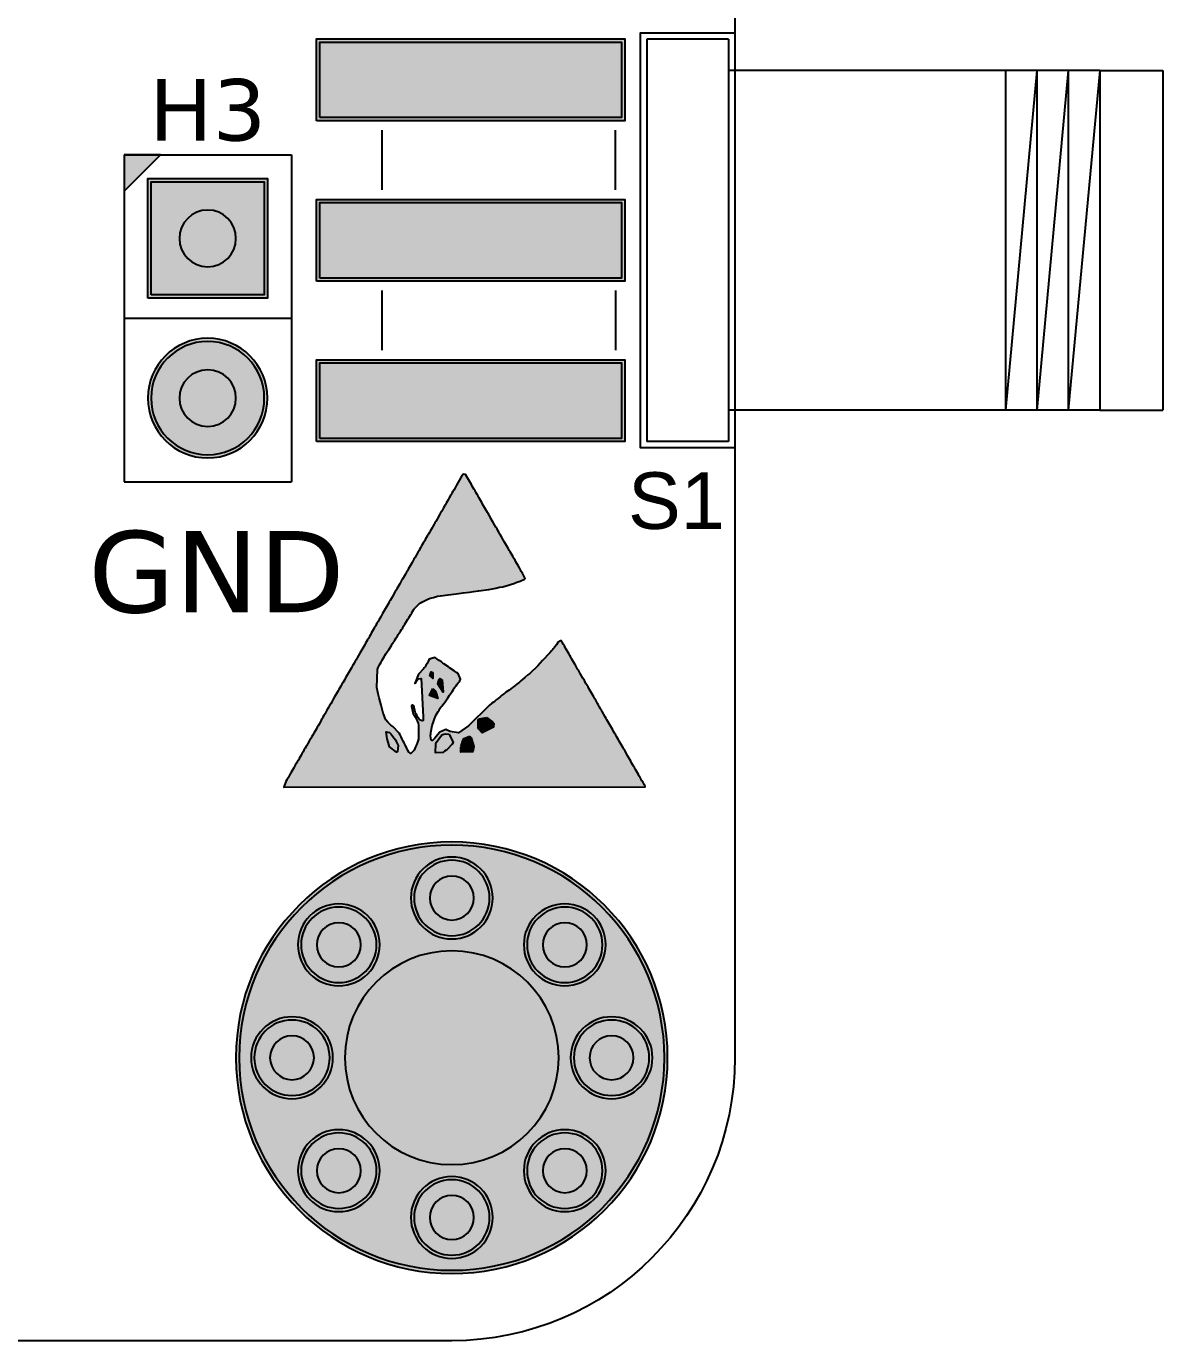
# Model space of a CAD drawing. Header units: millimetres. Extents: x -6.9 to 51.8, y 0 to 52.7.
# Drawn here: x 33.74 to 51.8, y 0 to 20.9 of the extents above; entities that cross this region are included whole.
import ezdxf
from ezdxf.enums import TextEntityAlignment as Align

# ---------------------------------------------------------------- set-up
doc = ezdxf.new("R2010")
doc.units = ezdxf.units.MM
doc.header["$MEASUREMENT"] = 0
for name, color, linetype, true_color in [('Board-Outline-Layer', 6, 'Continuous', 0xff00ff), ('Document-Layer', 7, 'Continuous', 0xffffff), ('Hole-Layer', 49, 'Continuous', 0x222222), ('Top-Layer', 1, 'Continuous', 0xff0000), ('Top-Paste-Mask-Layer', 8, 'Continuous', 0x808080), ('Top-Silkscreen-Layer', 40, 'Continuous', 0xffcc00), ('Top-Solder-Mask-Layer', 214, 'Continuous', 0x800080)]:
    doc.layers.add(name, color=color, linetype=linetype, true_color=true_color)
doc.styles.add('textstyle12', font='')
doc.styles.add('textstyle16', font='')
doc.styles.add('textstyle8', font='')
doc.styles.get('textstyle12').set_extended_font_data('Arial')
doc.styles.get('textstyle16').set_extended_font_data('Verdana')
doc.styles.get('textstyle8').set_extended_font_data('Verdana')

msp = doc.modelspace()

# ---------------------------------------------------------------- hatches: boundary and pattern name
at = {"layer": 'Hole-Layer'}
h = msp.add_hatch(color=256, dxfattribs=at)
edge = h.paths.add_edge_path()
edge = h.paths.add_edge_path()
edge.add_arc((36.62, 17.53), 0.45, 180, 0)
edge.add_arc((36.62, 17.53), 0.45, 0, 180)
h = msp.add_hatch(color=256, dxfattribs=at)
edge = h.paths.add_edge_path()
edge = h.paths.add_edge_path()
edge.add_arc((36.62, 14.99), 0.45, 180, 0)
edge.add_arc((36.62, 14.99), 0.45, 0, 180)
h = msp.add_hatch(color=256, dxfattribs=at)
edge = h.paths.add_edge_path()
edge = h.paths.add_edge_path()
edge.add_arc((40.5, 7.04), 0.35, 180, 0)
edge.add_arc((40.5, 7.04), 0.35, 0, 180)
h = msp.add_hatch(color=256, dxfattribs=at)
edge = h.paths.add_edge_path()
edge = h.paths.add_edge_path()
edge.add_arc((38.704, 6.296), 0.35, 180, 0)
edge.add_arc((38.704, 6.296), 0.35, 0, 180)
h = msp.add_hatch(color=256, dxfattribs=at)
edge = h.paths.add_edge_path()
edge = h.paths.add_edge_path()
edge.add_arc((42.296, 6.296), 0.35, 180, 0)
edge.add_arc((42.296, 6.296), 0.35, 0, 180)
h = msp.add_hatch(color=256, dxfattribs=at)
edge = h.paths.add_edge_path()
edge = h.paths.add_edge_path()
edge.add_arc((40.5, 4.5), 1.7, 180, 0)
edge.add_arc((40.5, 4.5), 1.7, 0, 180)
h = msp.add_hatch(color=256, dxfattribs=at)
edge = h.paths.add_edge_path()
edge = h.paths.add_edge_path()
edge.add_arc((37.96, 4.5), 0.35, 180, 0)
edge.add_arc((37.96, 4.5), 0.35, 0, 180)
h = msp.add_hatch(color=256, dxfattribs=at)
edge = h.paths.add_edge_path()
edge = h.paths.add_edge_path()
edge.add_arc((43.04, 4.5), 0.35, 180, 0)
edge.add_arc((43.04, 4.5), 0.35, 0, 180)
h = msp.add_hatch(color=256, dxfattribs=at)
edge = h.paths.add_edge_path()
edge = h.paths.add_edge_path()
edge.add_arc((38.704, 2.704), 0.35, 180, 0)
edge.add_arc((38.704, 2.704), 0.35, 0, 180)
h = msp.add_hatch(color=256, dxfattribs=at)
edge = h.paths.add_edge_path()
edge = h.paths.add_edge_path()
edge.add_arc((42.296, 2.704), 0.35, 180, 0)
edge.add_arc((42.296, 2.704), 0.35, 0, 180)
h = msp.add_hatch(color=256, dxfattribs=at)
edge = h.paths.add_edge_path()
edge = h.paths.add_edge_path()
edge.add_arc((40.5, 1.96), 0.35, 180, 0)
edge.add_arc((40.5, 1.96), 0.35, 0, 180)
at = {"layer": 'Top-Layer'}
h = msp.add_hatch(color=256, dxfattribs=at)
edge = h.paths.add_edge_path()
h.paths.add_polyline_path([(38.4, 19.45), (38.4, 20.65), (43.2, 20.65), (43.2, 19.45)])
h = msp.add_hatch(color=256, dxfattribs=at)
edge = h.paths.add_edge_path()
h.paths.add_polyline_path([(35.72, 16.63), (35.72, 18.43), (37.52, 18.43), (37.52, 16.63)])
h = msp.add_hatch(color=256, dxfattribs=at)
edge = h.paths.add_edge_path()
h.paths.add_polyline_path([(38.4, 16.9), (38.4, 18.1), (43.2, 18.1), (43.2, 16.9)])
h = msp.add_hatch(color=256, dxfattribs=at)
edge = h.paths.add_edge_path()
edge = h.paths.add_edge_path()
edge.add_arc((36.62, 14.99), 0.9, 180, 0)
edge.add_arc((36.62, 14.99), 0.9, 0, 180)
h = msp.add_hatch(color=256, dxfattribs=at)
edge = h.paths.add_edge_path()
h.paths.add_polyline_path([(38.4, 14.35), (38.4, 15.55), (43.2, 15.55), (43.2, 14.35)])
h = msp.add_hatch(color=256, dxfattribs=at)
edge = h.paths.add_edge_path()
edge = h.paths.add_edge_path()
edge.add_arc((40.5, 4.5), 3.38, 180, 0)
edge.add_arc((40.5, 4.5), 3.38, 0, 180)
h = msp.add_hatch(color=256, dxfattribs=at)
edge = h.paths.add_edge_path()
edge = h.paths.add_edge_path()
edge.add_arc((40.5, 7.04), 0.6, 180, 0)
edge.add_arc((40.5, 7.04), 0.6, 0, 180)
h = msp.add_hatch(color=256, dxfattribs=at)
edge = h.paths.add_edge_path()
edge = h.paths.add_edge_path()
edge.add_arc((38.704, 6.296), 0.6, 180, 0)
edge.add_arc((38.704, 6.296), 0.6, 0, 180)
h = msp.add_hatch(color=256, dxfattribs=at)
edge = h.paths.add_edge_path()
edge = h.paths.add_edge_path()
edge.add_arc((42.296, 6.296), 0.6, 180, 0)
edge.add_arc((42.296, 6.296), 0.6, 0, 180)
h = msp.add_hatch(color=256, dxfattribs=at)
edge = h.paths.add_edge_path()
edge = h.paths.add_edge_path()
edge.add_arc((37.96, 4.5), 0.6, 180, 0)
edge.add_arc((37.96, 4.5), 0.6, 0, 180)
h = msp.add_hatch(color=256, dxfattribs=at)
edge = h.paths.add_edge_path()
edge = h.paths.add_edge_path()
edge.add_arc((43.04, 4.5), 0.6, 180, 0)
edge.add_arc((43.04, 4.5), 0.6, 0, 180)
h = msp.add_hatch(color=256, dxfattribs=at)
edge = h.paths.add_edge_path()
edge = h.paths.add_edge_path()
edge.add_arc((38.704, 2.704), 0.6, 180, 0)
edge.add_arc((38.704, 2.704), 0.6, 0, 180)
h = msp.add_hatch(color=256, dxfattribs=at)
edge = h.paths.add_edge_path()
edge = h.paths.add_edge_path()
edge.add_arc((42.296, 2.704), 0.6, 180, 0)
edge.add_arc((42.296, 2.704), 0.6, 0, 180)
h = msp.add_hatch(color=256, dxfattribs=at)
edge = h.paths.add_edge_path()
edge = h.paths.add_edge_path()
edge.add_arc((40.5, 1.96), 0.6, 180, 0)
edge.add_arc((40.5, 1.96), 0.6, 0, 180)
at = {"layer": 'Top-Paste-Mask-Layer'}
h = msp.add_hatch(color=256, dxfattribs=at)
edge = h.paths.add_edge_path()
h.paths.add_polyline_path([(38.4, 19.45), (38.4, 20.65), (43.2, 20.65), (43.2, 19.45)])
h = msp.add_hatch(color=256, dxfattribs=at)
edge = h.paths.add_edge_path()
h.paths.add_polyline_path([(35.72, 16.63), (35.72, 18.43), (37.52, 18.43), (37.52, 16.63)])
h = msp.add_hatch(color=256, dxfattribs=at)
edge = h.paths.add_edge_path()
h.paths.add_polyline_path([(38.4, 16.9), (38.4, 18.1), (43.2, 18.1), (43.2, 16.9)])
h = msp.add_hatch(color=256, dxfattribs=at)
edge = h.paths.add_edge_path()
edge = h.paths.add_edge_path()
edge.add_arc((36.62, 14.99), 0.9, 180, 0)
edge.add_arc((36.62, 14.99), 0.9, 0, 180)
h = msp.add_hatch(color=256, dxfattribs=at)
edge = h.paths.add_edge_path()
h.paths.add_polyline_path([(38.4, 14.35), (38.4, 15.55), (43.2, 15.55), (43.2, 14.35)])
h = msp.add_hatch(color=256, dxfattribs=at)
edge = h.paths.add_edge_path()
edge = h.paths.add_edge_path()
edge.add_arc((40.5, 4.5), 3.38, 180, 0)
edge.add_arc((40.5, 4.5), 3.38, 0, 180)
h = msp.add_hatch(color=256, dxfattribs=at)
edge = h.paths.add_edge_path()
edge = h.paths.add_edge_path()
edge.add_arc((40.5, 7.04), 0.6, 180, 0)
edge.add_arc((40.5, 7.04), 0.6, 0, 180)
h = msp.add_hatch(color=256, dxfattribs=at)
edge = h.paths.add_edge_path()
edge = h.paths.add_edge_path()
edge.add_arc((38.704, 6.296), 0.6, 180, 0)
edge.add_arc((38.704, 6.296), 0.6, 0, 180)
h = msp.add_hatch(color=256, dxfattribs=at)
edge = h.paths.add_edge_path()
edge = h.paths.add_edge_path()
edge.add_arc((42.296, 6.296), 0.6, 180, 0)
edge.add_arc((42.296, 6.296), 0.6, 0, 180)
h = msp.add_hatch(color=256, dxfattribs=at)
edge = h.paths.add_edge_path()
edge = h.paths.add_edge_path()
edge.add_arc((37.96, 4.5), 0.6, 180, 0)
edge.add_arc((37.96, 4.5), 0.6, 0, 180)
h = msp.add_hatch(color=256, dxfattribs=at)
edge = h.paths.add_edge_path()
edge = h.paths.add_edge_path()
edge.add_arc((43.04, 4.5), 0.6, 180, 0)
edge.add_arc((43.04, 4.5), 0.6, 0, 180)
h = msp.add_hatch(color=256, dxfattribs=at)
edge = h.paths.add_edge_path()
edge = h.paths.add_edge_path()
edge.add_arc((38.704, 2.704), 0.6, 180, 0)
edge.add_arc((38.704, 2.704), 0.6, 0, 180)
h = msp.add_hatch(color=256, dxfattribs=at)
edge = h.paths.add_edge_path()
edge = h.paths.add_edge_path()
edge.add_arc((42.296, 2.704), 0.6, 180, 0)
edge.add_arc((42.296, 2.704), 0.6, 0, 180)
h = msp.add_hatch(color=256, dxfattribs=at)
edge = h.paths.add_edge_path()
edge = h.paths.add_edge_path()
edge.add_arc((40.5, 1.96), 0.6, 180, 0)
edge.add_arc((40.5, 1.96), 0.6, 0, 180)
at = {"layer": 'Top-Silkscreen-Layer'}
h = msp.add_hatch(color=256, dxfattribs=at)
edge = h.paths.add_edge_path()
h.paths.add_polyline_path([(35.29, 18.86), (35.29, 18.28), (35.87, 18.86)])
h = msp.add_hatch(color=256, dxfattribs=at)
edge = h.paths.add_edge_path()
h.paths.add_polyline_path([(35.29, 18.86), (35.29, 18.28), (35.87, 18.86)])
h = msp.add_hatch(color=256, dxfattribs=at)
edge = h.paths.add_edge_path()
h.paths.add_polyline_path([(40.682, 13.782), (40.656, 13.742), (40.641, 13.717), (40.598, 13.641), (40.575, 13.604), (40.562, 13.582), (40.552, 13.563), (40.532, 13.527), (40.517, 13.503), (40.503, 13.477), (40.486, 13.449), (40.475, 13.43), (40.46, 13.402), (40.441, 13.37), (40.427, 13.345), (40.411, 13.318), (40.394, 13.289), (40.385, 13.274), (40.368, 13.243), (40.351, 13.213), (40.34, 13.193), (40.322, 13.163), (40.31, 13.142), (40.267, 13.065), (40.244, 13.028), (40.231, 13.004), (40.219, 12.983), (40.199, 12.949), (40.186, 12.927), (40.171, 12.901), (40.154, 12.873), (40.144, 12.854), (40.128, 12.826), (40.11, 12.794), (40.095, 12.769), (40.078, 12.74), (40.065, 12.716), (40.053, 12.696), (40.037, 12.667), (40.021, 12.639), (40.001, 12.607), (39.987, 12.582), (39.979, 12.567), (39.96, 12.537), (39.912, 12.452), (39.899, 12.427), (39.887, 12.407), (39.869, 12.376), (39.854, 12.35), (39.839, 12.324), (39.824, 12.298), (39.809, 12.272), (39.794, 12.245), (39.78, 12.221), (39.763, 12.192), (39.747, 12.163), (39.733, 12.139), (39.718, 12.113), (39.703, 12.087), (39.691, 12.067), (39.673, 12.036), (39.658, 12.011), (39.643, 11.984), (39.627, 11.957), (39.616, 11.936), (39.597, 11.906), (39.551, 11.826), (39.536, 11.798), (39.522, 11.774), (39.507, 11.748), (39.492, 11.722), (39.477, 11.695), (39.462, 11.669), (39.448, 11.645), (39.431, 11.616), (39.416, 11.59), (39.401, 11.563), (39.385, 11.534), (39.371, 11.511), (39.356, 11.485), (39.339, 11.456), (39.329, 11.437), (39.31, 11.406), (39.294, 11.377), (39.286, 11.361), (39.267, 11.332), (39.219, 11.25), (39.207, 11.226), (39.192, 11.2), (39.174, 11.169), (39.16, 11.145), (39.145, 11.119), (39.13, 11.093), (39.116, 11.069), (39.1, 11.04), (39.085, 11.013), (39.069, 10.987), (39.053, 10.958), (39.039, 10.934), (38.998, 10.861), (38.979, 10.83), (38.965, 10.806), (38.948, 10.777), (38.932, 10.748), (38.924, 10.732), (38.905, 10.703), (38.858, 10.621), (38.842, 10.593), (38.828, 10.569), (38.813, 10.543), (38.798, 10.516), (38.783, 10.49), (38.768, 10.464), (38.754, 10.44), (38.738, 10.411), (38.723, 10.385), (38.706, 10.356), (38.693, 10.333), (38.68, 10.309), (38.638, 10.237), (38.616, 10.2), (38.6, 10.172), (38.592, 10.156), (38.575, 10.128), (38.558, 10.1), (38.542, 10.071), (38.525, 10.044), (38.515, 10.025), (38.5, 9.997), (38.481, 9.965), (38.466, 9.94), (38.451, 9.914), (38.434, 9.885), (38.425, 9.868), (38.411, 9.843), (38.39, 9.807), (38.375, 9.78), (38.361, 9.757), (38.348, 9.733), (38.306, 9.66), (38.286, 9.626), (38.271, 9.599), (38.259, 9.578), (38.239, 9.547), (38.213, 9.498), (38.194, 9.468), (38.183, 9.449), (38.168, 9.421), (38.149, 9.389), (38.135, 9.364), (38.118, 9.335), (38.105, 9.311), (38.09, 9.285), (38.075, 9.258), (38.061, 9.234), (38.043, 9.204), (38.03, 9.182), (38.013, 9.151), (37.997, 9.123), (37.988, 9.108), (37.944, 9.03), (37.921, 8.993), (37.908, 8.972), (37.898, 8.953), (37.878, 8.917), (37.864, 8.893), (37.83, 8.805), (43.574, 8.806), (43.567, 8.827), (43.558, 8.845), (43.54, 8.877), (43.523, 8.905), (43.512, 8.925), (43.496, 8.954), (43.48, 8.98), (43.467, 9.003), (43.45, 9.032), (43.435, 9.059), (43.42, 9.085), (43.403, 9.114), (43.389, 9.138), (43.374, 9.164), (43.359, 9.191), (43.345, 9.217), (43.329, 9.243), (43.315, 9.267), (43.3, 9.295), (43.254, 9.375), (43.235, 9.405), (43.224, 9.426), (43.208, 9.453), (43.193, 9.48), (43.178, 9.506), (43.16, 9.536), (43.149, 9.556), (43.134, 9.582), (43.119, 9.608), (43.105, 9.632), (43.088, 9.661), (43.072, 9.69), (43.058, 9.714), (43.043, 9.741), (43.028, 9.767), (43.013, 9.793), (42.998, 9.819), (42.983, 9.845), (42.964, 9.875), (42.952, 9.896), (42.94, 9.921), (42.891, 10.006), (42.872, 10.036), (42.864, 10.051), (42.85, 10.076), (42.831, 10.108), (42.815, 10.136), (42.799, 10.164), (42.787, 10.185), (42.773, 10.209), (42.756, 10.237), (42.741, 10.264), (42.726, 10.29), (42.71, 10.319), (42.696, 10.343), (42.681, 10.37), (42.666, 10.396), (42.652, 10.42), (42.632, 10.453), (42.621, 10.473), (42.607, 10.497), (42.585, 10.534), (42.541, 10.611), (42.529, 10.632), (42.512, 10.662), (42.5, 10.682), (42.483, 10.712), (42.466, 10.742), (42.457, 10.758), (42.44, 10.787), (42.425, 10.814), (42.41, 10.839), (42.391, 10.871), (42.376, 10.899), (42.365, 10.918), (42.349, 10.946), (42.334, 10.972), (42.32, 10.996), (42.299, 11.032), (42.289, 11.051), (42.276, 11.073), (42.254, 11.111), (42.244, 11.132), (42.228, 11.13), (42.191, 11.108), (42.18, 11.091), (42.162, 11.067), (42.139, 11.036), (42.127, 11.017), (42.114, 11.002), (42.1, 10.987), (42.086, 10.969), (42.059, 10.94), (41.942, 10.816), (41.867, 10.735), (41.739, 10.612), (41.709, 10.587), (41.662, 10.548), (41.631, 10.52), (41.6, 10.492), (41.576, 10.475), (41.553, 10.458), (41.532, 10.44), (41.48, 10.398), (41.466, 10.386), (41.441, 10.367), (41.411, 10.347), (41.359, 10.311), (41.341, 10.298), (41.31, 10.276), (41.291, 10.26), (41.273, 10.246), (41.235, 10.214), (41.208, 10.19), (41.184, 10.173), (41.161, 10.157), (41.139, 10.139), (41.093, 10.099), (40.765, 9.777), (40.608, 9.667), (40.474, 9.686), (40.437, 9.705), (40.408, 9.718), (40.312, 9.675), (40.251, 9.609), (40.23, 9.582), (40.204, 9.556), (40.188, 9.546), (40.174, 9.556), (40.164, 9.62), (40.174, 9.697), (40.189, 9.781), (40.208, 9.844), (40.223, 9.889), (40.234, 9.918), (40.251, 9.951), (40.27, 9.982), (40.285, 10.004), (40.298, 10.029), (40.313, 10.057), (40.327, 10.076), (40.34, 10.093), (40.357, 10.111), (40.377, 10.14), (40.393, 10.162), (40.404, 10.177), (40.415, 10.193), (40.43, 10.212), (40.449, 10.241), (40.464, 10.268), (40.477, 10.287), (40.492, 10.305), (40.509, 10.33), (40.525, 10.358), (40.538, 10.378), (40.551, 10.394), (40.568, 10.412), (40.588, 10.441), (40.604, 10.464), (40.615, 10.479), (40.626, 10.494), (40.64, 10.519), (40.6, 10.61), (40.574, 10.628), (40.557, 10.639), (40.539, 10.651), (40.463, 10.702), (40.446, 10.714), (40.375, 10.763), (40.36, 10.775), (40.336, 10.794), (40.3, 10.818), (40.261, 10.844), (40.235, 10.863), (40.142, 10.837), (40.125, 10.803), (40.107, 10.771), (40.089, 10.736), (40.076, 10.715), (40.063, 10.701), (40.05, 10.686), (39.97, 10.602), (39.911, 10.452), (39.929, 10.464), (39.95, 10.503), (39.963, 10.524), (40.011, 10.533), (40.043, 9.923), (40.044, 9.861), (40.031, 9.858), (39.997, 9.869), (39.981, 9.884), (39.964, 9.908), (39.948, 9.936), (39.933, 9.964), (39.92, 9.995), (39.899, 10.096), (39.876, 10.114), (39.859, 10.089), (39.888, 9.968), (39.903, 9.946), (39.918, 9.921), (39.932, 9.891), (39.948, 9.859), (39.963, 9.823), (39.973, 9.787), (39.969, 9.565), (39.956, 9.516), (39.941, 9.477), (39.925, 9.443), (39.913, 9.419), (39.9, 9.389), (39.85, 9.338), (39.817, 9.361), (39.802, 9.387), (39.784, 9.423), (39.769, 9.452), (39.758, 9.476), (39.743, 9.506), (39.728, 9.536), (39.712, 9.568), (39.693, 9.604), (39.679, 9.633), (39.664, 9.66), (39.564, 9.765), (39.531, 9.79), (39.484, 9.839), (39.454, 9.875), (39.443, 9.896), (39.424, 9.94), (39.409, 9.981), (39.392, 10.044), (39.376, 10.105), (39.361, 10.165), (39.346, 10.225), (39.331, 10.285), (39.318, 10.341), (39.315, 10.363), (39.311, 10.387), (39.318, 10.673), (39.33, 10.704), (39.343, 10.729), (39.36, 10.763), (39.375, 10.793), (39.392, 10.825), (39.408, 10.849), (39.424, 10.873), (39.438, 10.899), (39.453, 10.921), (39.473, 10.953), (39.488, 10.976), (39.498, 10.989), (39.513, 11.012), (39.529, 11.038), (39.547, 11.069), (39.559, 11.087), (39.57, 11.102), (39.588, 11.127), (39.601, 11.153), (39.618, 11.178), (39.635, 11.205), (39.649, 11.231), (39.664, 11.252), (39.684, 11.285), (39.699, 11.308), (39.71, 11.322), (39.722, 11.338), (39.735, 11.362), (39.752, 11.395), (39.767, 11.42), (39.785, 11.448), (39.801, 11.473), (39.815, 11.494), (39.831, 11.52), (39.848, 11.548), (39.863, 11.571), (39.876, 11.597), (39.892, 11.624), (39.903, 11.639), (39.926, 11.667), (39.965, 11.704), (39.984, 11.72), (39.998, 11.73), (40.024, 11.746), (40.055, 11.761), (40.088, 11.777), (40.118, 11.792), (40.157, 11.806), (40.21, 11.821), (40.274, 11.838), (40.323, 11.848), (40.44, 11.864), (40.57, 11.88), (40.681, 11.895), (40.783, 11.904), (40.843, 11.914), (40.922, 11.925), (41.09, 11.945), (41.145, 11.957), (41.2, 11.969), (41.256, 11.983), (41.314, 11.991), (41.363, 12.003), (41.484, 12.044), (41.533, 12.061), (41.589, 12.08), (41.654, 12.111), (41.665, 12.123), (41.658, 12.142), (41.642, 12.173), (41.623, 12.208), (41.605, 12.235), (41.597, 12.251), (41.582, 12.279), (41.559, 12.316), (41.518, 12.388), (41.505, 12.412), (41.491, 12.435), (41.474, 12.464), (41.46, 12.49), (41.443, 12.519), (41.429, 12.543), (41.414, 12.569), (41.399, 12.595), (41.384, 12.622), (41.369, 12.648), (41.355, 12.672), (41.34, 12.7), (41.292, 12.782), (41.274, 12.811), (41.265, 12.827), (41.25, 12.856), (41.233, 12.885), (41.219, 12.91), (41.199, 12.94), (41.158, 13.013), (41.144, 13.037), (41.128, 13.066), (41.113, 13.091), (41.093, 13.128), (41.079, 13.153), (41.069, 13.169), (41.052, 13.198), (41.037, 13.224), (41.022, 13.251), (41.005, 13.279), (40.99, 13.305), (40.978, 13.329), (40.931, 13.411), (40.912, 13.44), (40.903, 13.456), (40.888, 13.485), (40.869, 13.516), (40.858, 13.535), (40.842, 13.564), (40.826, 13.59), (40.813, 13.614), (40.796, 13.642), (40.781, 13.669), (40.766, 13.695), (40.751, 13.722), (40.736, 13.747), (40.719, 13.777)])
h = msp.add_hatch(color=256, dxfattribs=at)
edge = h.paths.add_edge_path()
h.paths.add_polyline_path([(40.199, 10.629), (40.197, 10.529), (40.152, 10.573), (40.171, 10.638)])
h = msp.add_hatch(color=256, dxfattribs=at)
edge = h.paths.add_edge_path()
h.paths.add_polyline_path([(40.348, 10.511), (40.361, 10.315), (40.278, 10.447), (40.288, 10.482), (40.301, 10.515), (40.31, 10.529), (40.326, 10.523)])
h = msp.add_hatch(color=256, dxfattribs=at)
edge = h.paths.add_edge_path()
h.paths.add_polyline_path([(40.198, 10.371), (40.233, 10.338), (40.249, 10.311), (40.276, 10.213), (40.145, 10.258)])
h = msp.add_hatch(color=256, dxfattribs=at)
edge = h.paths.add_edge_path()
h.paths.add_polyline_path([(41.051, 9.909), (41.147, 9.844), (41.166, 9.816), (41.165, 9.755), (40.983, 9.666), (40.932, 9.725), (40.92, 9.745), (40.917, 9.873), (40.938, 9.89)])
h = msp.add_hatch(color=256, dxfattribs=at)
edge = h.paths.add_edge_path()
h.paths.add_polyline_path([(39.509, 9.673), (39.536, 9.645), (39.565, 9.61), (39.603, 9.553), (39.616, 9.527), (39.631, 9.496), (39.647, 9.466), (39.638, 9.369), (39.623, 9.359), (39.511, 9.442), (39.497, 9.483), (39.488, 9.517), (39.475, 9.571), (39.459, 9.685)])
h = msp.add_hatch(color=256, dxfattribs=at)
edge = h.paths.add_edge_path()
h.paths.add_polyline_path([(40.458, 9.644), (40.522, 9.515), (40.504, 9.486), (40.424, 9.403), (40.411, 9.392), (40.386, 9.373), (40.357, 9.355), (40.24, 9.347), (40.249, 9.496), (40.257, 9.52), (40.342, 9.637), (40.374, 9.646), (40.408, 9.653)])
h = msp.add_hatch(color=256, dxfattribs=at)
edge = h.paths.add_edge_path()
h.paths.add_polyline_path([(40.789, 9.615), (40.807, 9.585), (40.819, 9.552), (40.836, 9.5), (40.849, 9.451), (40.833, 9.364), (40.643, 9.361), (40.642, 9.436), (40.649, 9.456), (40.674, 9.545), (40.69, 9.576)])
at = {"layer": 'Top-Solder-Mask-Layer'}
h = msp.add_hatch(color=256, dxfattribs=at)
edge = h.paths.add_edge_path()
h.paths.add_polyline_path([(38.349, 19.399), (38.349, 20.701), (43.251, 20.701), (43.251, 19.399)])
h = msp.add_hatch(color=256, dxfattribs=at)
edge = h.paths.add_edge_path()
h.paths.add_polyline_path([(35.669, 16.579), (35.669, 18.481), (37.571, 18.481), (37.571, 16.579)])
h = msp.add_hatch(color=256, dxfattribs=at)
edge = h.paths.add_edge_path()
h.paths.add_polyline_path([(38.349, 16.849), (38.349, 18.151), (43.251, 18.151), (43.251, 16.849)])
h = msp.add_hatch(color=256, dxfattribs=at)
edge = h.paths.add_edge_path()
edge = h.paths.add_edge_path()
edge.add_arc((36.62, 14.99), 0.951, 180, 0)
edge.add_arc((36.62, 14.99), 0.951, 0, 180)
h = msp.add_hatch(color=256, dxfattribs=at)
edge = h.paths.add_edge_path()
h.paths.add_polyline_path([(38.349, 14.299), (38.349, 15.601), (43.251, 15.601), (43.251, 14.299)])
h = msp.add_hatch(color=256, dxfattribs=at)
edge = h.paths.add_edge_path()
edge = h.paths.add_edge_path()
edge.add_arc((40.5, 4.5), 3.431, 180, 0)
edge.add_arc((40.5, 4.5), 3.431, 0, 180)
h = msp.add_hatch(color=256, dxfattribs=at)
edge = h.paths.add_edge_path()
edge = h.paths.add_edge_path()
edge.add_arc((40.5, 7.04), 0.651, 180, 0)
edge.add_arc((40.5, 7.04), 0.651, 0, 180)
h = msp.add_hatch(color=256, dxfattribs=at)
edge = h.paths.add_edge_path()
edge = h.paths.add_edge_path()
edge.add_arc((38.704, 6.296), 0.651, 180, 0)
edge.add_arc((38.704, 6.296), 0.651, 0, 180)
h = msp.add_hatch(color=256, dxfattribs=at)
edge = h.paths.add_edge_path()
edge = h.paths.add_edge_path()
edge.add_arc((42.296, 6.296), 0.651, 180, 0)
edge.add_arc((42.296, 6.296), 0.651, 0, 180)
h = msp.add_hatch(color=256, dxfattribs=at)
edge = h.paths.add_edge_path()
edge = h.paths.add_edge_path()
edge.add_arc((37.96, 4.5), 0.651, 180, 0)
edge.add_arc((37.96, 4.5), 0.651, 0, 180)
h = msp.add_hatch(color=256, dxfattribs=at)
edge = h.paths.add_edge_path()
edge = h.paths.add_edge_path()
edge.add_arc((43.04, 4.5), 0.651, 180, 0)
edge.add_arc((43.04, 4.5), 0.651, 0, 180)
h = msp.add_hatch(color=256, dxfattribs=at)
edge = h.paths.add_edge_path()
edge = h.paths.add_edge_path()
edge.add_arc((38.704, 2.704), 0.651, 180, 0)
edge.add_arc((38.704, 2.704), 0.651, 0, 180)
h = msp.add_hatch(color=256, dxfattribs=at)
edge = h.paths.add_edge_path()
edge = h.paths.add_edge_path()
edge.add_arc((42.296, 2.704), 0.651, 180, 0)
edge.add_arc((42.296, 2.704), 0.651, 0, 180)
h = msp.add_hatch(color=256, dxfattribs=at)
edge = h.paths.add_edge_path()
edge = h.paths.add_edge_path()
edge.add_arc((40.5, 1.96), 0.651, 180, 0)
edge.add_arc((40.5, 1.96), 0.651, 0, 180)

# ---------------------------------------------------------------- linework, layer by layer
at = {"layer": 'Board-Outline-Layer'}
msp.add_lwpolyline([(0, 4.5), (0, 30.5, -0.414), (4.5, 35), (40.5, 35, -0.414), (45, 30.5), (45, 4.5, -0.414), (40.5, 0), (4.5, 0, -0.414)], format="xyb", close=True, dxfattribs=at)
msp.add_lwpolyline([(45, 14.2), (43.5, 14.2), (43.5, 20.8), (45, 20.8)], dxfattribs=at)
msp.add_lwpolyline([(45, 14.2), (43.5, 14.2), (43.5, 20.8), (45, 20.8)], dxfattribs=at)
at = {"layer": 'Document-Layer'}
for points in [[(43.6, 20.7), (43.6, 14.3)], [(44.9, 20.7), (43.6, 20.7)], [(43.6, 20.7), (43.6, 14.3)], [(44.9, 20.7), (43.6, 20.7)], [(44.9, 20.7), (44.9, 14.3)], [(44.9, 20.7), (44.9, 14.3)], [(50.8, 20.2), (44.9, 20.2)], [(50.8, 20.2), (44.9, 20.2)], [(49.8, 20.2), (49.3, 14.8)], [(49.3, 20.2), (49.3, 14.8)], [(49.8, 20.2), (49.3, 14.8)], [(49.3, 20.2), (49.3, 14.8)], [(50.3, 20.2), (49.8, 14.8)], [(49.8, 20.2), (49.8, 14.8)], [(50.3, 20.2), (49.8, 14.8)], [(49.8, 20.2), (49.8, 14.8)], [(50.8, 20.2), (50.3, 14.8)], [(50.3, 20.2), (50.3, 14.8)], [(50.8, 20.2), (50.3, 14.8)], [(50.3, 20.2), (50.3, 14.8)], [(50.8, 20.2), (50.8, 14.8)], [(50.8, 20.2), (51.8, 20.2)], [(50.8, 20.2), (50.8, 14.8)], [(50.8, 20.2), (51.8, 20.2)], [(51.8, 20.2), (51.8, 14.8)], [(51.8, 20.2), (51.8, 14.8)], [(50.8, 14.8), (44.9, 14.8)], [(50.8, 14.8), (44.9, 14.8)], [(50.8, 14.8), (51.8, 14.8)], [(50.8, 14.8), (51.8, 14.8)], [(44.9, 14.3), (43.6, 14.3)], [(44.9, 14.3), (43.6, 14.3)]]:
    msp.add_lwpolyline(points, dxfattribs=at)
at = {"layer": 'Hole-Layer'}
for points in [[(36.17, 17.53, 1), (37.07, 17.53, 1)], [(36.17, 14.99, 1), (37.07, 14.99, 1)]]:
    msp.add_lwpolyline(points, format="xyb", close=True, dxfattribs=at)
for points in [[(40.15, 7.04, 1), (40.85, 7.04), (40.85, 7.04, 1), (40.15, 7.04)], [(38.354, 6.296, 1), (39.054, 6.296), (39.054, 6.296, 1), (38.354, 6.296)], [(41.946, 6.296, 1), (42.646, 6.296), (42.646, 6.296, 1), (41.946, 6.296)], [(38.8, 4.5, 1), (42.2, 4.5), (42.2, 4.5, 1), (38.8, 4.5)], [(37.61, 4.5, 1), (38.31, 4.5), (38.31, 4.5, 1), (37.61, 4.5)], [(42.69, 4.5, 1), (43.39, 4.5), (43.39, 4.5, 1), (42.69, 4.5)], [(38.354, 2.704, 1), (39.054, 2.704), (39.054, 2.704, 1), (38.354, 2.704)], [(41.946, 2.704, 1), (42.646, 2.704), (42.646, 2.704, 1), (41.946, 2.704)], [(40.15, 1.96, 1), (40.85, 1.96), (40.85, 1.96, 1), (40.15, 1.96)]]:
    msp.add_lwpolyline(points, format="xyb", dxfattribs=at)
at = {"layer": 'Top-Layer'}
for points in [[(38.4, 19.45), (38.4, 20.65), (43.2, 20.65), (43.2, 19.45)], [(35.72, 16.63), (35.72, 18.43), (37.52, 18.43), (37.52, 16.63)], [(38.4, 16.9), (38.4, 18.1), (43.2, 18.1), (43.2, 16.9)], [(38.4, 14.35), (38.4, 15.55), (43.2, 15.55), (43.2, 14.35)]]:
    msp.add_lwpolyline(points, close=True, dxfattribs=at)
for points in [[(35.72, 14.99, 1), (37.52, 14.99, 1)], [(37.12, 4.5, 1), (43.88, 4.5, 1)]]:
    msp.add_lwpolyline(points, format="xyb", close=True, dxfattribs=at)
for points in [[(39.9, 7.04, 1), (41.1, 7.04), (41.1, 7.04, 1), (39.9, 7.04)], [(38.104, 6.296, 1), (39.304, 6.296), (39.304, 6.296, 1), (38.104, 6.296)], [(41.696, 6.296, 1), (42.896, 6.296), (42.896, 6.296, 1), (41.696, 6.296)], [(37.36, 4.5, 1), (38.56, 4.5), (38.56, 4.5, 1), (37.36, 4.5)], [(42.44, 4.5, 1), (43.64, 4.5), (43.64, 4.5, 1), (42.44, 4.5)], [(38.104, 2.704, 1), (39.304, 2.704), (39.304, 2.704, 1), (38.104, 2.704)], [(41.696, 2.704, 1), (42.896, 2.704), (42.896, 2.704, 1), (41.696, 2.704)], [(39.9, 1.96, 1), (41.1, 1.96), (41.1, 1.96, 1), (39.9, 1.96)]]:
    msp.add_lwpolyline(points, format="xyb", dxfattribs=at)
at = {"layer": 'Top-Paste-Mask-Layer'}
for points in [[(38.4, 19.45), (38.4, 20.65), (43.2, 20.65), (43.2, 19.45)], [(35.72, 16.63), (35.72, 18.43), (37.52, 18.43), (37.52, 16.63)], [(38.4, 16.9), (38.4, 18.1), (43.2, 18.1), (43.2, 16.9)], [(38.4, 14.35), (38.4, 15.55), (43.2, 15.55), (43.2, 14.35)]]:
    msp.add_lwpolyline(points, close=True, dxfattribs=at)
for points in [[(35.72, 14.99, 1), (37.52, 14.99, 1)], [(37.12, 4.5, 1), (43.88, 4.5, 1)]]:
    msp.add_lwpolyline(points, format="xyb", close=True, dxfattribs=at)
for points in [[(39.9, 7.04, 1), (41.1, 7.04), (41.1, 7.04, 1), (39.9, 7.04)], [(38.104, 6.296, 1), (39.304, 6.296), (39.304, 6.296, 1), (38.104, 6.296)], [(41.696, 6.296, 1), (42.896, 6.296), (42.896, 6.296, 1), (41.696, 6.296)], [(37.36, 4.5, 1), (38.56, 4.5), (38.56, 4.5, 1), (37.36, 4.5)], [(42.44, 4.5, 1), (43.64, 4.5), (43.64, 4.5, 1), (42.44, 4.5)], [(38.104, 2.704, 1), (39.304, 2.704), (39.304, 2.704, 1), (38.104, 2.704)], [(41.696, 2.704, 1), (42.896, 2.704), (42.896, 2.704, 1), (41.696, 2.704)], [(39.9, 1.96, 1), (41.1, 1.96), (41.1, 1.96, 1), (39.9, 1.96)]]:
    msp.add_lwpolyline(points, format="xyb", dxfattribs=at)
at = {"layer": 'Top-Silkscreen-Layer'}
for points in [[(39.39, 19.25), (39.39, 18.3)], [(39.39, 19.25), (39.39, 18.3)], [(43.1, 18.3), (43.1, 19.25)], [(43.1, 18.3), (43.1, 19.25)], [(35.29, 18.86), (35.29, 16.26)], [(35.29, 18.86), (37.95, 18.86)], [(35.29, 18.86), (35.29, 16.26)], [(35.29, 18.86), (37.95, 18.86)], [(37.95, 18.86), (37.95, 16.26)], [(37.95, 18.86), (37.95, 16.26)], [(39.39, 16.7), (39.39, 15.75)], [(39.39, 16.7), (39.39, 15.75)], [(43.1, 16.7), (43.1, 15.75)], [(43.1, 16.7), (43.1, 15.75)], [(35.29, 16.26), (37.95, 16.26)], [(35.29, 16.26), (35.29, 13.66)], [(35.29, 16.26), (37.95, 16.26)], [(35.29, 16.26), (35.29, 13.66)], [(37.95, 16.26), (37.95, 13.66)], [(37.95, 16.26), (37.95, 13.66)], [(35.29, 13.66), (37.95, 13.66)], [(35.29, 13.66), (37.95, 13.66)]]:
    msp.add_lwpolyline(points, dxfattribs=at)
for points in [[(35.29, 18.86), (35.29, 18.28), (35.87, 18.86)], [(35.29, 18.86), (35.29, 18.28), (35.87, 18.86)], [(40.682, 13.782), (40.656, 13.742), (40.641, 13.717), (40.598, 13.641), (40.575, 13.604), (40.562, 13.582), (40.552, 13.563), (40.532, 13.527), (40.517, 13.503), (40.503, 13.477), (40.486, 13.449), (40.475, 13.43), (40.46, 13.402), (40.441, 13.37), (40.427, 13.345), (40.411, 13.318), (40.394, 13.289), (40.385, 13.274), (40.368, 13.243), (40.351, 13.213), (40.34, 13.193), (40.322, 13.163), (40.31, 13.142), (40.267, 13.065), (40.244, 13.028), (40.231, 13.004), (40.219, 12.983), (40.199, 12.949), (40.186, 12.927), (40.171, 12.901), (40.154, 12.873), (40.144, 12.854), (40.128, 12.826), (40.11, 12.794), (40.095, 12.769), (40.078, 12.74), (40.065, 12.716), (40.053, 12.696), (40.037, 12.667), (40.021, 12.639), (40.001, 12.607), (39.987, 12.582), (39.979, 12.567), (39.96, 12.537), (39.912, 12.452), (39.899, 12.427), (39.887, 12.407), (39.869, 12.376), (39.854, 12.35), (39.839, 12.324), (39.824, 12.298), (39.809, 12.272), (39.794, 12.245), (39.78, 12.221), (39.763, 12.192), (39.747, 12.163), (39.733, 12.139), (39.718, 12.113), (39.703, 12.087), (39.691, 12.067), (39.673, 12.036), (39.658, 12.011), (39.643, 11.984), (39.627, 11.957), (39.616, 11.936), (39.597, 11.906), (39.551, 11.826), (39.536, 11.798), (39.522, 11.774), (39.507, 11.748), (39.492, 11.722), (39.477, 11.695), (39.462, 11.669), (39.448, 11.645), (39.431, 11.616), (39.416, 11.59), (39.401, 11.563), (39.385, 11.534), (39.371, 11.511), (39.356, 11.485), (39.339, 11.456), (39.329, 11.437), (39.31, 11.406), (39.294, 11.377), (39.286, 11.361), (39.267, 11.332), (39.219, 11.25), (39.207, 11.226), (39.192, 11.2), (39.174, 11.169), (39.16, 11.145), (39.145, 11.119), (39.13, 11.093), (39.116, 11.069), (39.1, 11.04), (39.085, 11.013), (39.069, 10.987), (39.053, 10.958), (39.039, 10.934), (38.998, 10.861), (38.979, 10.83), (38.965, 10.806), (38.948, 10.777), (38.932, 10.748), (38.924, 10.732), (38.905, 10.703), (38.858, 10.621), (38.842, 10.593), (38.828, 10.569), (38.813, 10.543), (38.798, 10.516), (38.783, 10.49), (38.768, 10.464), (38.754, 10.44), (38.738, 10.411), (38.723, 10.385), (38.706, 10.356), (38.693, 10.333), (38.68, 10.309), (38.638, 10.237), (38.616, 10.2), (38.6, 10.172), (38.592, 10.156), (38.575, 10.128), (38.558, 10.1), (38.542, 10.071), (38.525, 10.044), (38.515, 10.025), (38.5, 9.997), (38.481, 9.965), (38.466, 9.94), (38.451, 9.914), (38.434, 9.885), (38.425, 9.868), (38.411, 9.843), (38.39, 9.807), (38.375, 9.78), (38.361, 9.757), (38.348, 9.733), (38.306, 9.66), (38.286, 9.626), (38.271, 9.599), (38.259, 9.578), (38.239, 9.547), (38.213, 9.498), (38.194, 9.468), (38.183, 9.449), (38.168, 9.421), (38.149, 9.389), (38.135, 9.364), (38.118, 9.335), (38.105, 9.311), (38.09, 9.285), (38.075, 9.258), (38.061, 9.234), (38.043, 9.204), (38.03, 9.182), (38.013, 9.151), (37.997, 9.123), (37.988, 9.108), (37.944, 9.03), (37.921, 8.993), (37.908, 8.972), (37.898, 8.953), (37.878, 8.917), (37.864, 8.893), (37.83, 8.805), (43.574, 8.806), (43.567, 8.827), (43.558, 8.845), (43.54, 8.877), (43.523, 8.905), (43.512, 8.925), (43.496, 8.954), (43.48, 8.98), (43.467, 9.003), (43.45, 9.032), (43.435, 9.059), (43.42, 9.085), (43.403, 9.114), (43.389, 9.138), (43.374, 9.164), (43.359, 9.191), (43.345, 9.217), (43.329, 9.243), (43.315, 9.267), (43.3, 9.295), (43.254, 9.375), (43.235, 9.405), (43.224, 9.426), (43.208, 9.453), (43.193, 9.48), (43.178, 9.506), (43.16, 9.536), (43.149, 9.556), (43.134, 9.582), (43.119, 9.608), (43.105, 9.632), (43.088, 9.661), (43.072, 9.69), (43.058, 9.714), (43.043, 9.741), (43.028, 9.767), (43.013, 9.793), (42.998, 9.819), (42.983, 9.845), (42.964, 9.875), (42.952, 9.896), (42.94, 9.921), (42.891, 10.006), (42.872, 10.036), (42.864, 10.051), (42.85, 10.076), (42.831, 10.108), (42.815, 10.136), (42.799, 10.164), (42.787, 10.185), (42.773, 10.209), (42.756, 10.237), (42.741, 10.264), (42.726, 10.29), (42.71, 10.319), (42.696, 10.343), (42.681, 10.37), (42.666, 10.396), (42.652, 10.42), (42.632, 10.453), (42.621, 10.473), (42.607, 10.497), (42.585, 10.534), (42.541, 10.611), (42.529, 10.632), (42.512, 10.662), (42.5, 10.682), (42.483, 10.712), (42.466, 10.742), (42.457, 10.758), (42.44, 10.787), (42.425, 10.814), (42.41, 10.839), (42.391, 10.871), (42.376, 10.899), (42.365, 10.918), (42.349, 10.946), (42.334, 10.972), (42.32, 10.996), (42.299, 11.032), (42.289, 11.051), (42.276, 11.073), (42.254, 11.111), (42.244, 11.132), (42.228, 11.13), (42.191, 11.108), (42.18, 11.091), (42.162, 11.067), (42.139, 11.036), (42.127, 11.017), (42.114, 11.002), (42.1, 10.987), (42.086, 10.969), (42.059, 10.94), (41.942, 10.816), (41.867, 10.735), (41.739, 10.612), (41.709, 10.587), (41.662, 10.548), (41.631, 10.52), (41.6, 10.492), (41.576, 10.475), (41.553, 10.458), (41.532, 10.44), (41.48, 10.398), (41.466, 10.386), (41.441, 10.367), (41.411, 10.347), (41.359, 10.311), (41.341, 10.298), (41.31, 10.276), (41.291, 10.26), (41.273, 10.246), (41.235, 10.214), (41.208, 10.19), (41.184, 10.173), (41.161, 10.157), (41.139, 10.139), (41.093, 10.099), (40.765, 9.777), (40.608, 9.667), (40.474, 9.686), (40.437, 9.705), (40.408, 9.718), (40.312, 9.675), (40.251, 9.609), (40.23, 9.582), (40.204, 9.556), (40.188, 9.546), (40.174, 9.556), (40.164, 9.62), (40.174, 9.697), (40.189, 9.781), (40.208, 9.844), (40.223, 9.889), (40.234, 9.918), (40.251, 9.951), (40.27, 9.982), (40.285, 10.004), (40.298, 10.029), (40.313, 10.057), (40.327, 10.076), (40.34, 10.093), (40.357, 10.111), (40.377, 10.14), (40.393, 10.162), (40.404, 10.177), (40.415, 10.193), (40.43, 10.212), (40.449, 10.241), (40.464, 10.268), (40.477, 10.287), (40.492, 10.305), (40.509, 10.33), (40.525, 10.358), (40.538, 10.378), (40.551, 10.394), (40.568, 10.412), (40.588, 10.441), (40.604, 10.464), (40.615, 10.479), (40.626, 10.494), (40.64, 10.519), (40.6, 10.61), (40.574, 10.628), (40.557, 10.639), (40.539, 10.651), (40.463, 10.702), (40.446, 10.714), (40.375, 10.763), (40.36, 10.775), (40.336, 10.794), (40.3, 10.818), (40.261, 10.844), (40.235, 10.863), (40.142, 10.837), (40.125, 10.803), (40.107, 10.771), (40.089, 10.736), (40.076, 10.715), (40.063, 10.701), (40.05, 10.686), (39.97, 10.602), (39.911, 10.452), (39.929, 10.464), (39.95, 10.503), (39.963, 10.524), (40.011, 10.533), (40.043, 9.923), (40.044, 9.861), (40.031, 9.858), (39.997, 9.869), (39.981, 9.884), (39.964, 9.908), (39.948, 9.936), (39.933, 9.964), (39.92, 9.995), (39.899, 10.096), (39.876, 10.114), (39.859, 10.089), (39.888, 9.968), (39.903, 9.946), (39.918, 9.921), (39.932, 9.891), (39.948, 9.859), (39.963, 9.823), (39.973, 9.787), (39.969, 9.565), (39.956, 9.516), (39.941, 9.477), (39.925, 9.443), (39.913, 9.419), (39.9, 9.389), (39.85, 9.338), (39.817, 9.361), (39.802, 9.387), (39.784, 9.423), (39.769, 9.452), (39.758, 9.476), (39.743, 9.506), (39.728, 9.536), (39.712, 9.568), (39.693, 9.604), (39.679, 9.633), (39.664, 9.66), (39.564, 9.765), (39.531, 9.79), (39.484, 9.839), (39.454, 9.875), (39.443, 9.896), (39.424, 9.94), (39.409, 9.981), (39.392, 10.044), (39.376, 10.105), (39.361, 10.165), (39.346, 10.225), (39.331, 10.285), (39.318, 10.341), (39.315, 10.363), (39.311, 10.387), (39.318, 10.673), (39.33, 10.704), (39.343, 10.729), (39.36, 10.763), (39.375, 10.793), (39.392, 10.825), (39.408, 10.849), (39.424, 10.873), (39.438, 10.899), (39.453, 10.921), (39.473, 10.953), (39.488, 10.976), (39.498, 10.989), (39.513, 11.012), (39.529, 11.038), (39.547, 11.069), (39.559, 11.087), (39.57, 11.102), (39.588, 11.127), (39.601, 11.153), (39.618, 11.178), (39.635, 11.205), (39.649, 11.231), (39.664, 11.252), (39.684, 11.285), (39.699, 11.308), (39.71, 11.322), (39.722, 11.338), (39.735, 11.362), (39.752, 11.395), (39.767, 11.42), (39.785, 11.448), (39.801, 11.473), (39.815, 11.494), (39.831, 11.52), (39.848, 11.548), (39.863, 11.571), (39.876, 11.597), (39.892, 11.624), (39.903, 11.639), (39.926, 11.667), (39.965, 11.704), (39.984, 11.72), (39.998, 11.73), (40.024, 11.746), (40.055, 11.761), (40.088, 11.777), (40.118, 11.792), (40.157, 11.806), (40.21, 11.821), (40.274, 11.838), (40.323, 11.848), (40.44, 11.864), (40.57, 11.88), (40.681, 11.895), (40.783, 11.904), (40.843, 11.914), (40.922, 11.925), (41.09, 11.945), (41.145, 11.957), (41.2, 11.969), (41.256, 11.983), (41.314, 11.991), (41.363, 12.003), (41.484, 12.044), (41.533, 12.061), (41.589, 12.08), (41.654, 12.111), (41.665, 12.123), (41.658, 12.142), (41.642, 12.173), (41.623, 12.208), (41.605, 12.235), (41.597, 12.251), (41.582, 12.279), (41.559, 12.316), (41.518, 12.388), (41.505, 12.412), (41.491, 12.435), (41.474, 12.464), (41.46, 12.49), (41.443, 12.519), (41.429, 12.543), (41.414, 12.569), (41.399, 12.595), (41.384, 12.622), (41.369, 12.648), (41.355, 12.672), (41.34, 12.7), (41.292, 12.782), (41.274, 12.811), (41.265, 12.827), (41.25, 12.856), (41.233, 12.885), (41.219, 12.91), (41.199, 12.94), (41.158, 13.013), (41.144, 13.037), (41.128, 13.066), (41.113, 13.091), (41.093, 13.128), (41.079, 13.153), (41.069, 13.169), (41.052, 13.198), (41.037, 13.224), (41.022, 13.251), (41.005, 13.279), (40.99, 13.305), (40.978, 13.329), (40.931, 13.411), (40.912, 13.44), (40.903, 13.456), (40.888, 13.485), (40.869, 13.516), (40.858, 13.535), (40.842, 13.564), (40.826, 13.59), (40.813, 13.614), (40.796, 13.642), (40.781, 13.669), (40.766, 13.695), (40.751, 13.722), (40.736, 13.747), (40.719, 13.777)], [(40.199, 10.629), (40.197, 10.529), (40.152, 10.573), (40.171, 10.638)], [(40.348, 10.511), (40.361, 10.315), (40.278, 10.447), (40.288, 10.482), (40.301, 10.515), (40.31, 10.529), (40.326, 10.523)], [(40.198, 10.371), (40.233, 10.338), (40.249, 10.311), (40.276, 10.213), (40.145, 10.258)], [(41.051, 9.909), (41.147, 9.844), (41.166, 9.816), (41.165, 9.755), (40.983, 9.666), (40.932, 9.725), (40.92, 9.745), (40.917, 9.873), (40.938, 9.89)], [(39.509, 9.673), (39.536, 9.645), (39.565, 9.61), (39.603, 9.553), (39.616, 9.527), (39.631, 9.496), (39.647, 9.466), (39.638, 9.369), (39.623, 9.359), (39.511, 9.442), (39.497, 9.483), (39.488, 9.517), (39.475, 9.571), (39.459, 9.685)], [(40.458, 9.644), (40.522, 9.515), (40.504, 9.486), (40.424, 9.403), (40.411, 9.392), (40.386, 9.373), (40.357, 9.355), (40.24, 9.347), (40.249, 9.496), (40.257, 9.52), (40.342, 9.637), (40.374, 9.646), (40.408, 9.653)], [(40.789, 9.615), (40.807, 9.585), (40.819, 9.552), (40.836, 9.5), (40.849, 9.451), (40.833, 9.364), (40.643, 9.361), (40.642, 9.436), (40.649, 9.456), (40.674, 9.545), (40.69, 9.576)]]:
    msp.add_lwpolyline(points, close=True, dxfattribs=at)
at = {"layer": 'Top-Solder-Mask-Layer'}
for points in [[(38.349, 19.399), (38.349, 20.701), (43.251, 20.701), (43.251, 19.399)], [(35.669, 16.579), (35.669, 18.481), (37.571, 18.481), (37.571, 16.579)], [(38.349, 16.849), (38.349, 18.151), (43.251, 18.151), (43.251, 16.849)], [(38.349, 14.299), (38.349, 15.601), (43.251, 15.601), (43.251, 14.299)]]:
    msp.add_lwpolyline(points, close=True, dxfattribs=at)
msp.add_lwpolyline([(35.669, 14.99, 1), (37.571, 14.99), (37.571, 14.99, 1), (35.669, 14.99)], format="xyb", dxfattribs=at)
for points in [[(37.069, 4.5, 1), (43.931, 4.5, 1)], [(39.849, 7.04, 1), (41.151, 7.04, 1)], [(38.053, 6.296, 1), (39.355, 6.296, 1)], [(41.645, 6.296, 1), (42.947, 6.296, 1)], [(37.309, 4.5, 1), (38.611, 4.5, 1)], [(42.389, 4.5, 1), (43.691, 4.5, 1)], [(38.053, 2.704, 1), (39.355, 2.704, 1)], [(41.645, 2.704, 1), (42.947, 2.704, 1)], [(39.849, 1.96, 1), (41.151, 1.96, 1)]]:
    msp.add_lwpolyline(points, format="xyb", close=True, dxfattribs=at)

# ---------------------------------------------------------------- texts
at = {"layer": 'Top-Silkscreen-Layer'}
for s, height, style, p in [('H3', 0.9782, 'textstyle16', (36.62, 19.575)), ('S1', 0.9001, 'textstyle12', (44.07, 13.36)), ('GND', 1.2963, 'textstyle8', (36.76, 12.23))]:
    msp.add_text(s, height=height, dxfattribs=dict(at, style=style)).set_placement(p, align=Align.MIDDLE_CENTER)

doc.saveas('drawing.dxf')
